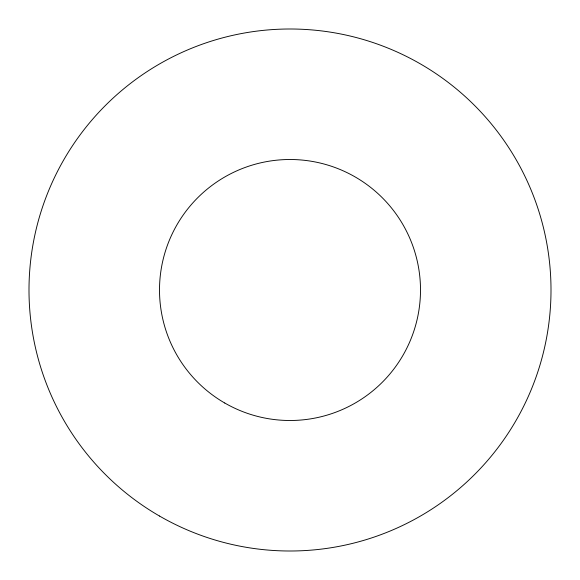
<?xml version="1.0" encoding="UTF-8"?>
<svg xmlns="http://www.w3.org/2000/svg" width="580" height="580" viewBox="0 0 580 580"><rect width="100%" height="100%" fill="white"/><g stroke="black" fill="none" stroke-linecap="round" stroke-linejoin="round"><path stroke-width="0.87" d="M159.5 516.033A261 261 0 0 0 551 290A261 261 0 0 0 159.5 63.967A261 261 0 0 0 159.5 516.033M224.75 403.013A130.5 130.5 0 0 0 420.5 290A130.5 130.5 0 0 0 224.75 176.987A130.5 130.5 0 0 0 224.75 403.013"/></g></svg>
